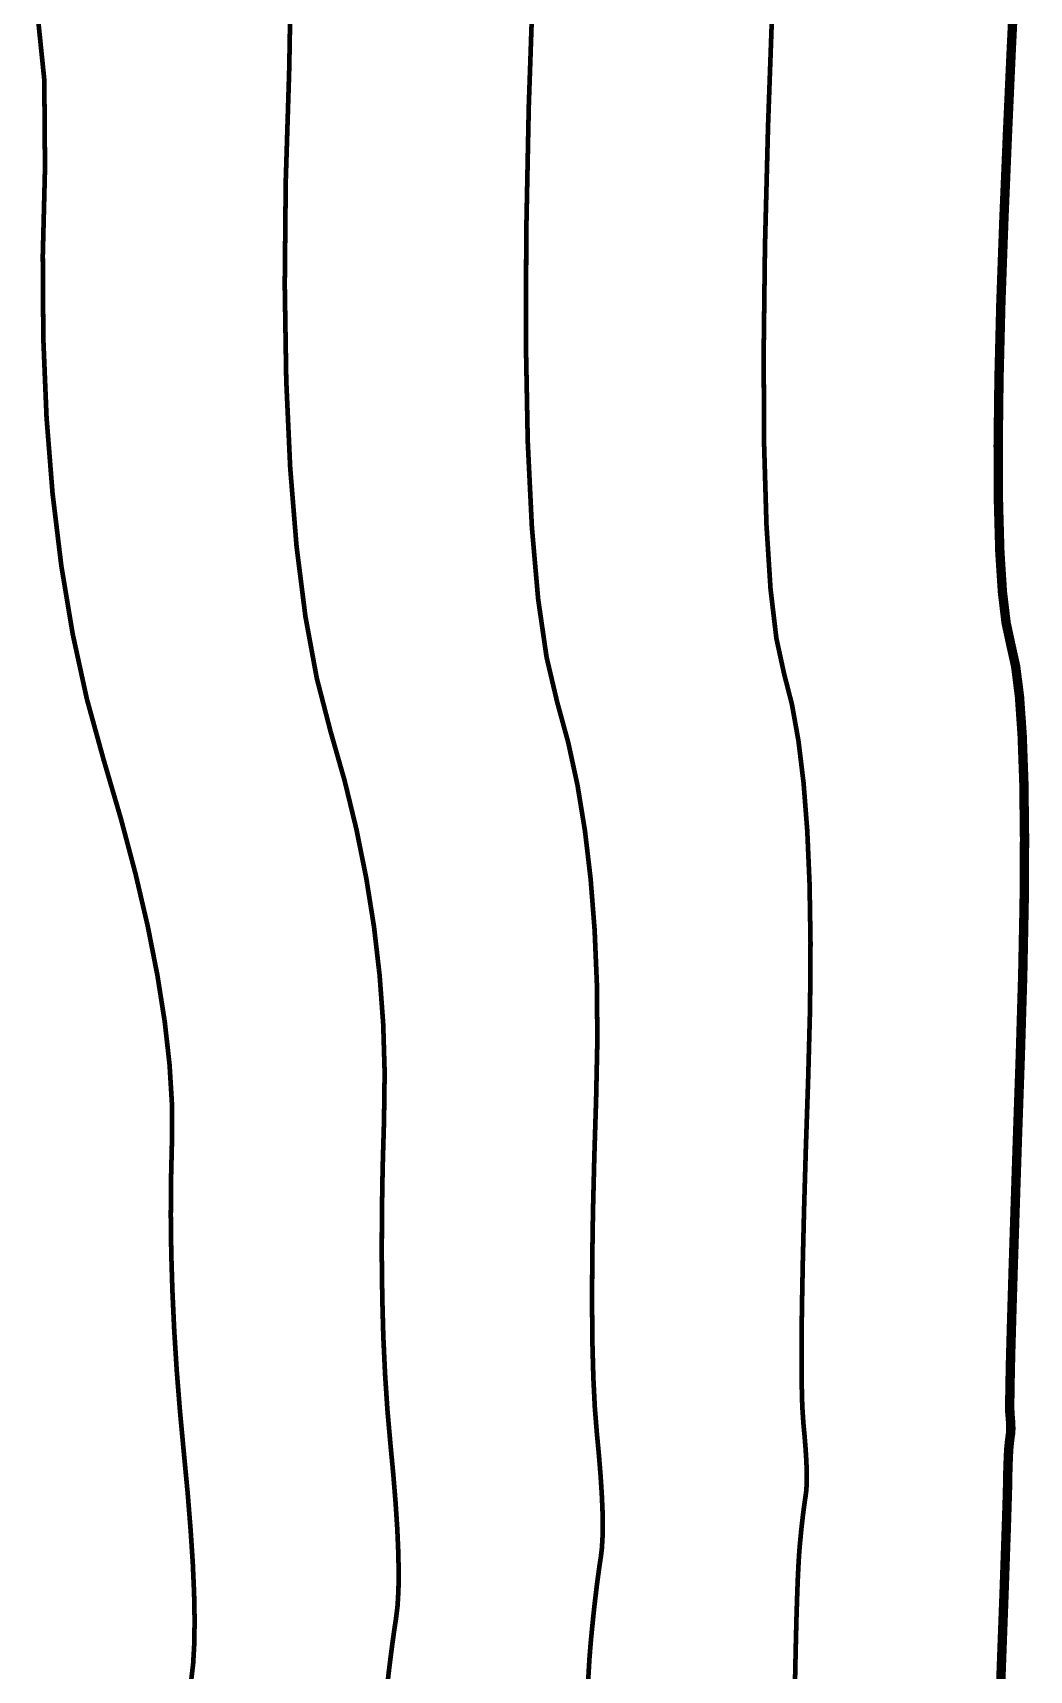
# Model space of a CAD drawing. Extents: x 940 to 1495, y 832 to 1212.
# Drawn here: x 1269.82 to 1285.77, y 887.96 to 914.19 of the extents above; entities that cross this region are included whole.
import ezdxf

# ---------------------------------------------------------------- set-up
doc = ezdxf.new("R2010")
doc.units = 0
doc.header["$LTSCALE"] = 0.5
doc.layers.add('DGX', color=2, linetype='CONTINUOUS')

msp = doc.modelspace()

# ---------------------------------------------------------------- linework, layer by layer
at = {"layer": 'DGX', "linetype": 'Continuous', "const_width": 0.075, "flags": 128}
for points in [[(1275.485, 887.679), (1275.514, 887.931), (1275.543, 888.168), (1275.572, 888.391), (1275.601, 888.598), (1275.63, 888.79), (1275.655, 888.996), (1275.669, 889.243), (1275.673, 889.532), (1275.666, 889.863), (1275.65, 890.235), (1275.623, 890.649), (1275.586, 891.105), (1275.539, 891.602), (1275.492, 892.136), (1275.455, 892.702), (1275.427, 893.3), (1275.41, 893.929), (1275.402, 894.591), (1275.404, 895.284), (1275.416, 896.009), (1275.438, 896.766), (1275.448, 897.539), (1275.425, 898.315), (1275.368, 899.091), (1275.278, 899.87), (1275.154, 900.65), (1274.997, 901.431), (1274.807, 902.215), (1274.583, 902.999), (1274.362, 903.853), (1274.18, 904.842), (1274.038, 905.966), (1273.936, 907.227), (1273.873, 908.622), (1273.849, 910.154), (1273.865, 911.821), (1273.921, 913.624), (1273.952, 915.435)], [(1275.485, 887.679), (1275.514, 887.931), (1275.543, 888.168), (1275.572, 888.391), (1275.601, 888.598), (1275.63, 888.79), (1275.655, 888.996), (1275.669, 889.243), (1275.673, 889.532), (1275.666, 889.863), (1275.65, 890.235), (1275.623, 890.649), (1275.586, 891.105), (1275.539, 891.602), (1275.492, 892.136), (1275.455, 892.702), (1275.427, 893.3), (1275.41, 893.929), (1275.402, 894.591), (1275.404, 895.284), (1275.416, 896.009), (1275.438, 896.766), (1275.448, 897.539), (1275.425, 898.315), (1275.368, 899.091), (1275.278, 899.87), (1275.154, 900.65), (1274.997, 901.431), (1274.807, 902.215), (1274.583, 902.999), (1274.362, 903.853), (1274.18, 904.842), (1274.038, 905.966), (1273.936, 907.227), (1273.873, 908.622), (1273.849, 910.154), (1273.865, 911.821), (1273.921, 913.624), (1273.952, 915.435)], [(1275.485, 887.679), (1275.514, 887.931), (1275.543, 888.168), (1275.572, 888.391), (1275.601, 888.598), (1275.63, 888.79), (1275.655, 888.996), (1275.669, 889.243), (1275.673, 889.532), (1275.666, 889.863), (1275.65, 890.235), (1275.623, 890.649), (1275.586, 891.105), (1275.539, 891.602), (1275.492, 892.136), (1275.455, 892.702), (1275.427, 893.3), (1275.41, 893.929), (1275.402, 894.591), (1275.404, 895.284), (1275.416, 896.009), (1275.438, 896.766), (1275.448, 897.539), (1275.425, 898.315), (1275.368, 899.091), (1275.278, 899.87), (1275.154, 900.65), (1274.997, 901.431), (1274.807, 902.215), (1274.583, 902.999), (1274.362, 903.853), (1274.18, 904.842), (1274.038, 905.966), (1273.936, 907.227), (1273.873, 908.622), (1273.849, 910.154), (1273.865, 911.821), (1273.921, 913.624), (1273.952, 915.435)], [(1275.485, 887.679), (1275.514, 887.931), (1275.543, 888.168), (1275.572, 888.391), (1275.601, 888.598), (1275.63, 888.79), (1275.655, 888.996), (1275.669, 889.243), (1275.673, 889.532), (1275.666, 889.863), (1275.65, 890.235), (1275.623, 890.649), (1275.586, 891.105), (1275.539, 891.602), (1275.492, 892.136), (1275.455, 892.702), (1275.427, 893.3), (1275.41, 893.929), (1275.402, 894.591), (1275.404, 895.284), (1275.416, 896.009), (1275.438, 896.766), (1275.448, 897.539), (1275.425, 898.315), (1275.368, 899.091), (1275.278, 899.87), (1275.154, 900.65), (1274.997, 901.431), (1274.807, 902.215), (1274.583, 902.999), (1274.362, 903.853), (1274.18, 904.842), (1274.038, 905.966), (1273.936, 907.227), (1273.873, 908.622), (1273.849, 910.154), (1273.865, 911.821), (1273.921, 913.624), (1273.952, 915.435)], [(1278.707, 887.818), (1278.726, 888.145), (1278.746, 888.397), (1278.766, 888.607), (1278.786, 888.805), (1278.806, 888.994), (1278.827, 889.171), (1278.847, 889.339), (1278.868, 889.495), (1278.888, 889.642), (1278.909, 889.777), (1278.926, 889.922), (1278.936, 890.097), (1278.939, 890.301), (1278.935, 890.534), (1278.923, 890.796), (1278.904, 891.088), (1278.878, 891.41), (1278.845, 891.76), (1278.813, 892.163), (1278.789, 892.643), (1278.774, 893.197), (1278.768, 893.828), (1278.771, 894.535), (1278.783, 895.317), (1278.804, 896.175), (1278.833, 897.109), (1278.853, 898.059), (1278.845, 898.964), (1278.809, 899.825), (1278.745, 900.641), (1278.654, 901.413), (1278.535, 902.141), (1278.387, 902.824), (1278.212, 903.463), (1278.041, 904.186), (1277.905, 905.123), (1277.805, 906.273), (1277.739, 907.637), (1277.709, 909.215), (1277.715, 911.005), (1277.755, 913.01), (1277.831, 915.227)], [(1278.707, 887.818), (1278.726, 888.145), (1278.746, 888.397), (1278.766, 888.607), (1278.786, 888.805), (1278.806, 888.994), (1278.827, 889.171), (1278.847, 889.339), (1278.868, 889.495), (1278.888, 889.642), (1278.909, 889.777), (1278.926, 889.922), (1278.936, 890.097), (1278.939, 890.301), (1278.935, 890.534), (1278.923, 890.796), (1278.904, 891.088), (1278.878, 891.41), (1278.845, 891.76), (1278.813, 892.163), (1278.789, 892.643), (1278.774, 893.197), (1278.768, 893.828), (1278.771, 894.535), (1278.783, 895.317), (1278.804, 896.175), (1278.833, 897.109), (1278.853, 898.059), (1278.845, 898.964), (1278.809, 899.825), (1278.745, 900.641), (1278.654, 901.413), (1278.535, 902.141), (1278.387, 902.824), (1278.212, 903.463), (1278.041, 904.186), (1277.905, 905.123), (1277.805, 906.273), (1277.739, 907.637), (1277.709, 909.215), (1277.715, 911.005), (1277.755, 913.01), (1277.831, 915.227)], [(1278.707, 887.818), (1278.726, 888.145), (1278.746, 888.397), (1278.766, 888.607), (1278.786, 888.805), (1278.806, 888.994), (1278.827, 889.171), (1278.847, 889.339), (1278.868, 889.495), (1278.888, 889.642), (1278.909, 889.777), (1278.926, 889.922), (1278.936, 890.097), (1278.939, 890.301), (1278.935, 890.534), (1278.923, 890.796), (1278.904, 891.088), (1278.878, 891.41), (1278.845, 891.76), (1278.813, 892.163), (1278.789, 892.643), (1278.774, 893.197), (1278.768, 893.828), (1278.771, 894.535), (1278.783, 895.317), (1278.804, 896.175), (1278.833, 897.109), (1278.853, 898.059), (1278.845, 898.964), (1278.809, 899.825), (1278.745, 900.641), (1278.654, 901.413), (1278.535, 902.141), (1278.387, 902.824), (1278.212, 903.463), (1278.041, 904.186), (1277.905, 905.123), (1277.805, 906.273), (1277.739, 907.637), (1277.709, 909.215), (1277.715, 911.005), (1277.755, 913.01), (1277.831, 915.227)], [(1278.707, 887.818), (1278.726, 888.145), (1278.746, 888.397), (1278.766, 888.607), (1278.786, 888.805), (1278.806, 888.994), (1278.827, 889.171), (1278.847, 889.339), (1278.868, 889.495), (1278.888, 889.642), (1278.909, 889.777), (1278.926, 889.922), (1278.936, 890.097), (1278.939, 890.301), (1278.935, 890.534), (1278.923, 890.796), (1278.904, 891.088), (1278.878, 891.41), (1278.845, 891.76), (1278.813, 892.163), (1278.789, 892.643), (1278.774, 893.197), (1278.768, 893.828), (1278.771, 894.535), (1278.783, 895.317), (1278.804, 896.175), (1278.833, 897.109), (1278.853, 898.059), (1278.845, 898.964), (1278.809, 899.825), (1278.745, 900.641), (1278.654, 901.413), (1278.535, 902.141), (1278.387, 902.824), (1278.212, 903.463), (1278.041, 904.186), (1277.905, 905.123), (1277.805, 906.273), (1277.739, 907.637), (1277.709, 909.215), (1277.715, 911.005), (1277.755, 913.01), (1277.831, 915.227)], [(1278.707, 887.818), (1278.726, 888.145), (1278.746, 888.397), (1278.766, 888.607), (1278.786, 888.805), (1278.806, 888.994), (1278.827, 889.171), (1278.847, 889.339), (1278.868, 889.495), (1278.888, 889.642), (1278.909, 889.777), (1278.926, 889.922), (1278.936, 890.097), (1278.939, 890.301), (1278.935, 890.534), (1278.923, 890.796), (1278.904, 891.088), (1278.878, 891.41), (1278.845, 891.76), (1278.813, 892.163), (1278.789, 892.643), (1278.774, 893.197), (1278.768, 893.828), (1278.771, 894.535), (1278.783, 895.317), (1278.804, 896.175), (1278.833, 897.109), (1278.853, 898.059), (1278.845, 898.964), (1278.809, 899.825), (1278.745, 900.641), (1278.654, 901.413), (1278.535, 902.141), (1278.387, 902.824), (1278.212, 903.463), (1278.041, 904.186), (1277.905, 905.123), (1277.805, 906.273), (1277.739, 907.637), (1277.709, 909.215), (1277.715, 911.005), (1277.755, 913.01), (1277.831, 915.227)], [(1278.707, 887.818), (1278.726, 888.145), (1278.746, 888.397), (1278.766, 888.607), (1278.786, 888.805), (1278.806, 888.994), (1278.827, 889.171), (1278.847, 889.339), (1278.868, 889.495), (1278.888, 889.642), (1278.909, 889.777), (1278.926, 889.922), (1278.936, 890.097), (1278.939, 890.301), (1278.935, 890.534), (1278.923, 890.796), (1278.904, 891.088), (1278.878, 891.41), (1278.845, 891.76), (1278.813, 892.163), (1278.789, 892.643), (1278.774, 893.197), (1278.768, 893.828), (1278.771, 894.535), (1278.783, 895.317), (1278.804, 896.175), (1278.833, 897.109), (1278.853, 898.059), (1278.845, 898.964), (1278.809, 899.825), (1278.745, 900.641), (1278.654, 901.413), (1278.535, 902.141), (1278.387, 902.824), (1278.212, 903.463), (1278.041, 904.186), (1277.905, 905.123), (1277.805, 906.273), (1277.739, 907.637), (1277.709, 909.215), (1277.715, 911.005), (1277.755, 913.01), (1277.831, 915.227)], [(1272.352, 887.803), (1272.383, 888.07), (1272.401, 888.39), (1272.406, 888.764), (1272.398, 889.192), (1272.377, 889.675), (1272.342, 890.211), (1272.295, 890.8), (1272.234, 891.444), (1272.172, 892.109), (1272.12, 892.762), (1272.08, 893.402), (1272.051, 894.03), (1272.032, 894.647), (1272.025, 895.251), (1272.029, 895.843), (1272.043, 896.422), (1272.044, 897.02), (1272.005, 897.665), (1271.927, 898.358), (1271.81, 899.098), (1271.655, 899.886), (1271.46, 900.722), (1271.226, 901.605), (1270.953, 902.536), (1270.682, 903.519), (1270.455, 904.56), (1270.272, 905.659), (1270.132, 906.816), (1270.036, 908.03), (1269.984, 909.302), (1269.976, 910.632), (1270.011, 912.02), (1270, 913.441), (1269.853, 914.872)], [(1272.352, 887.803), (1272.383, 888.07), (1272.401, 888.39), (1272.406, 888.764), (1272.398, 889.192), (1272.377, 889.675), (1272.342, 890.211), (1272.295, 890.8), (1272.234, 891.444), (1272.172, 892.109), (1272.12, 892.762), (1272.08, 893.402), (1272.051, 894.03), (1272.032, 894.647), (1272.025, 895.251), (1272.029, 895.843), (1272.043, 896.422), (1272.044, 897.02), (1272.005, 897.665), (1271.927, 898.358), (1271.81, 899.098), (1271.655, 899.886), (1271.46, 900.722), (1271.226, 901.605), (1270.953, 902.536), (1270.682, 903.519), (1270.455, 904.56), (1270.272, 905.659), (1270.132, 906.816), (1270.036, 908.03), (1269.984, 909.302), (1269.976, 910.632), (1270.011, 912.02), (1270, 913.441), (1269.853, 914.872)], [(1272.352, 887.803), (1272.383, 888.07), (1272.401, 888.39), (1272.406, 888.764), (1272.398, 889.192), (1272.377, 889.675), (1272.342, 890.211), (1272.295, 890.8), (1272.234, 891.444), (1272.172, 892.109), (1272.12, 892.762), (1272.08, 893.402), (1272.051, 894.03), (1272.032, 894.647), (1272.025, 895.251), (1272.029, 895.843), (1272.043, 896.422), (1272.044, 897.02), (1272.005, 897.665), (1271.927, 898.358), (1271.81, 899.098), (1271.655, 899.886), (1271.46, 900.722), (1271.226, 901.605), (1270.953, 902.536), (1270.682, 903.519), (1270.455, 904.56), (1270.272, 905.659), (1270.132, 906.816), (1270.036, 908.03), (1269.984, 909.302), (1269.976, 910.632), (1270.011, 912.02), (1270, 913.441), (1269.853, 914.872)], [(1272.352, 887.803), (1272.383, 888.07), (1272.401, 888.39), (1272.406, 888.764), (1272.398, 889.192), (1272.377, 889.675), (1272.342, 890.211), (1272.295, 890.8), (1272.234, 891.444), (1272.172, 892.109), (1272.12, 892.762), (1272.08, 893.402), (1272.051, 894.03), (1272.032, 894.647), (1272.025, 895.251), (1272.029, 895.843), (1272.043, 896.422), (1272.044, 897.02), (1272.005, 897.665), (1271.927, 898.358), (1271.81, 899.098), (1271.655, 899.886), (1271.46, 900.722), (1271.226, 901.605), (1270.953, 902.536), (1270.682, 903.519), (1270.455, 904.56), (1270.272, 905.659), (1270.132, 906.816), (1270.036, 908.03), (1269.984, 909.302), (1269.976, 910.632), (1270.011, 912.02), (1270, 913.441), (1269.853, 914.872)], [(1272.352, 887.803), (1272.383, 888.07), (1272.401, 888.39), (1272.406, 888.764), (1272.398, 889.192), (1272.377, 889.675), (1272.342, 890.211), (1272.295, 890.8), (1272.234, 891.444), (1272.172, 892.109), (1272.12, 892.762), (1272.08, 893.402), (1272.051, 894.03), (1272.032, 894.647), (1272.025, 895.251), (1272.029, 895.843), (1272.043, 896.422), (1272.044, 897.02), (1272.005, 897.665), (1271.927, 898.358), (1271.81, 899.098), (1271.655, 899.886), (1271.46, 900.722), (1271.226, 901.605), (1270.953, 902.536), (1270.682, 903.519), (1270.455, 904.56), (1270.272, 905.659), (1270.132, 906.816), (1270.036, 908.03), (1269.984, 909.302), (1269.976, 910.632), (1270.011, 912.02), (1270, 913.441), (1269.853, 914.872)], [(1272.352, 887.803), (1272.383, 888.07), (1272.401, 888.39), (1272.406, 888.764), (1272.398, 889.192), (1272.377, 889.675), (1272.342, 890.211), (1272.295, 890.8), (1272.234, 891.444), (1272.172, 892.109), (1272.12, 892.762), (1272.08, 893.402), (1272.051, 894.03), (1272.032, 894.647), (1272.025, 895.251), (1272.029, 895.843), (1272.043, 896.422), (1272.044, 897.02), (1272.005, 897.665), (1271.927, 898.358), (1271.81, 899.098), (1271.655, 899.886), (1271.46, 900.722), (1271.226, 901.605), (1270.953, 902.536), (1270.682, 903.519), (1270.455, 904.56), (1270.272, 905.659), (1270.132, 906.816), (1270.036, 908.03), (1269.984, 909.302), (1269.976, 910.632), (1270.011, 912.02), (1270, 913.441), (1269.853, 914.872)], [(1282.013, 887.569), (1282.022, 888.02), (1282.031, 888.428), (1282.04, 888.793), (1282.05, 889.113), (1282.06, 889.39), (1282.071, 889.624), (1282.082, 889.814), (1282.093, 889.961), (1282.105, 890.083), (1282.116, 890.199), (1282.128, 890.308), (1282.14, 890.412), (1282.152, 890.509), (1282.164, 890.6), (1282.176, 890.685), (1282.188, 890.764), (1282.198, 890.849), (1282.204, 890.95), (1282.205, 891.069), (1282.203, 891.204), (1282.196, 891.357), (1282.185, 891.527), (1282.17, 891.714), (1282.151, 891.918), (1282.133, 892.191), (1282.123, 892.583), (1282.121, 893.095), (1282.127, 893.727), (1282.141, 894.479), (1282.162, 895.35), (1282.191, 896.341), (1282.228, 897.452), (1282.258, 898.578), (1282.265, 899.613), (1282.25, 900.558), (1282.213, 901.413), (1282.154, 902.177), (1282.072, 902.851), (1281.968, 903.434), (1281.842, 903.926), (1281.719, 904.49), (1281.625, 905.284), (1281.56, 906.31), (1281.523, 907.567), (1281.515, 909.055), (1281.536, 910.774), (1281.586, 912.725), (1281.664, 914.907)], [(1282.013, 887.569), (1282.022, 888.02), (1282.031, 888.428), (1282.04, 888.793), (1282.05, 889.113), (1282.06, 889.39), (1282.071, 889.624), (1282.082, 889.814), (1282.093, 889.961), (1282.105, 890.083), (1282.116, 890.199), (1282.128, 890.308), (1282.14, 890.412), (1282.152, 890.509), (1282.164, 890.6), (1282.176, 890.685), (1282.188, 890.764), (1282.198, 890.849), (1282.204, 890.95), (1282.205, 891.069), (1282.203, 891.204), (1282.196, 891.357), (1282.185, 891.527), (1282.17, 891.714), (1282.151, 891.918), (1282.133, 892.191), (1282.123, 892.583), (1282.121, 893.095), (1282.127, 893.727), (1282.141, 894.479), (1282.162, 895.35), (1282.191, 896.341), (1282.228, 897.452), (1282.258, 898.578), (1282.265, 899.613), (1282.25, 900.558), (1282.213, 901.413), (1282.154, 902.177), (1282.072, 902.851), (1281.968, 903.434), (1281.842, 903.926), (1281.719, 904.49), (1281.625, 905.284), (1281.56, 906.31), (1281.523, 907.567), (1281.515, 909.055), (1281.536, 910.774), (1281.586, 912.725), (1281.664, 914.907)], [(1282.013, 887.569), (1282.022, 888.02), (1282.031, 888.428), (1282.04, 888.793), (1282.05, 889.113), (1282.06, 889.39), (1282.071, 889.624), (1282.082, 889.814), (1282.093, 889.961), (1282.105, 890.083), (1282.116, 890.199), (1282.128, 890.308), (1282.14, 890.412), (1282.152, 890.509), (1282.164, 890.6), (1282.176, 890.685), (1282.188, 890.764), (1282.198, 890.849), (1282.204, 890.95), (1282.205, 891.069), (1282.203, 891.204), (1282.196, 891.357), (1282.185, 891.527), (1282.17, 891.714), (1282.151, 891.918), (1282.133, 892.191), (1282.123, 892.583), (1282.121, 893.095), (1282.127, 893.727), (1282.141, 894.479), (1282.162, 895.35), (1282.191, 896.341), (1282.228, 897.452), (1282.258, 898.578), (1282.265, 899.613), (1282.25, 900.558), (1282.213, 901.413), (1282.154, 902.177), (1282.072, 902.851), (1281.968, 903.434), (1281.842, 903.926), (1281.719, 904.49), (1281.625, 905.284), (1281.56, 906.31), (1281.523, 907.567), (1281.515, 909.055), (1281.536, 910.774), (1281.586, 912.725), (1281.664, 914.907)], [(1282.013, 887.569), (1282.022, 888.02), (1282.031, 888.428), (1282.04, 888.793), (1282.05, 889.113), (1282.06, 889.39), (1282.071, 889.624), (1282.082, 889.814), (1282.093, 889.961), (1282.105, 890.083), (1282.116, 890.199), (1282.128, 890.308), (1282.14, 890.412), (1282.152, 890.509), (1282.164, 890.6), (1282.176, 890.685), (1282.188, 890.764), (1282.198, 890.849), (1282.204, 890.95), (1282.205, 891.069), (1282.203, 891.204), (1282.196, 891.357), (1282.185, 891.527), (1282.17, 891.714), (1282.151, 891.918), (1282.133, 892.191), (1282.123, 892.583), (1282.121, 893.095), (1282.127, 893.727), (1282.141, 894.479), (1282.162, 895.35), (1282.191, 896.341), (1282.228, 897.452), (1282.258, 898.578), (1282.265, 899.613), (1282.25, 900.558), (1282.213, 901.413), (1282.154, 902.177), (1282.072, 902.851), (1281.968, 903.434), (1281.842, 903.926), (1281.719, 904.49), (1281.625, 905.284), (1281.56, 906.31), (1281.523, 907.567), (1281.515, 909.055), (1281.536, 910.774), (1281.586, 912.725), (1281.664, 914.907)], [(1282.013, 887.569), (1282.022, 888.02), (1282.031, 888.428), (1282.04, 888.793), (1282.05, 889.113), (1282.06, 889.39), (1282.071, 889.624), (1282.082, 889.814), (1282.093, 889.961), (1282.105, 890.083), (1282.116, 890.199), (1282.128, 890.308), (1282.14, 890.412), (1282.152, 890.509), (1282.164, 890.6), (1282.176, 890.685), (1282.188, 890.764), (1282.198, 890.849), (1282.204, 890.95), (1282.205, 891.069), (1282.203, 891.204), (1282.196, 891.357), (1282.185, 891.527), (1282.17, 891.714), (1282.151, 891.918), (1282.133, 892.191), (1282.123, 892.583), (1282.121, 893.095), (1282.127, 893.727), (1282.141, 894.479), (1282.162, 895.35), (1282.191, 896.341), (1282.228, 897.452), (1282.258, 898.578), (1282.265, 899.613), (1282.25, 900.558), (1282.213, 901.413), (1282.154, 902.177), (1282.072, 902.851), (1281.968, 903.434), (1281.842, 903.926), (1281.719, 904.49), (1281.625, 905.284), (1281.56, 906.31), (1281.523, 907.567), (1281.515, 909.055), (1281.536, 910.774), (1281.586, 912.725), (1281.664, 914.907)], [(1282.013, 887.569), (1282.022, 888.02), (1282.031, 888.428), (1282.04, 888.793), (1282.05, 889.113), (1282.06, 889.39), (1282.071, 889.624), (1282.082, 889.814), (1282.093, 889.961), (1282.105, 890.083), (1282.116, 890.199), (1282.128, 890.308), (1282.14, 890.412), (1282.152, 890.509), (1282.164, 890.6), (1282.176, 890.685), (1282.188, 890.764), (1282.198, 890.849), (1282.204, 890.95), (1282.205, 891.069), (1282.203, 891.204), (1282.196, 891.357), (1282.185, 891.527), (1282.17, 891.714), (1282.151, 891.918), (1282.133, 892.191), (1282.123, 892.583), (1282.121, 893.095), (1282.127, 893.727), (1282.141, 894.479), (1282.162, 895.35), (1282.191, 896.341), (1282.228, 897.452), (1282.258, 898.578), (1282.265, 899.613), (1282.25, 900.558), (1282.213, 901.413), (1282.154, 902.177), (1282.072, 902.851), (1281.968, 903.434), (1281.842, 903.926), (1281.719, 904.49), (1281.625, 905.284), (1281.56, 906.31), (1281.523, 907.567), (1281.515, 909.055), (1281.536, 910.774), (1281.586, 912.725), (1281.664, 914.907)]]:
    msp.add_lwpolyline(points, dxfattribs=at)
at = {"layer": 'DGX', "linetype": 'Continuous', "const_width": 0.075}
msp.add_lwpolyline([(1275.485, 887.679), (1275.514, 887.931), (1275.543, 888.168), (1275.572, 888.391), (1275.601, 888.598), (1275.63, 888.79), (1275.655, 888.996), (1275.669, 889.243), (1275.673, 889.532), (1275.666, 889.863), (1275.65, 890.235), (1275.623, 890.649), (1275.586, 891.105), (1275.539, 891.602), (1275.492, 892.136), (1275.455, 892.702), (1275.427, 893.3), (1275.41, 893.929), (1275.402, 894.591), (1275.404, 895.284), (1275.416, 896.009), (1275.438, 896.766), (1275.448, 897.539), (1275.425, 898.315), (1275.368, 899.091), (1275.278, 899.87), (1275.154, 900.65), (1274.997, 901.431), (1274.807, 902.215), (1274.583, 902.999), (1274.362, 903.853), (1274.18, 904.842), (1274.038, 905.966), (1273.936, 907.227), (1273.873, 908.622), (1273.849, 910.154), (1273.865, 911.821), (1273.921, 913.624), (1273.952, 915.435)], dxfattribs=at)
msp.add_lwpolyline([(1275.485, 887.679), (1275.514, 887.931), (1275.543, 888.168), (1275.572, 888.391), (1275.601, 888.598), (1275.63, 888.79), (1275.655, 888.996), (1275.669, 889.243), (1275.673, 889.532), (1275.666, 889.863), (1275.65, 890.235), (1275.623, 890.649), (1275.586, 891.105), (1275.539, 891.602), (1275.492, 892.136), (1275.455, 892.702), (1275.427, 893.3), (1275.41, 893.929), (1275.402, 894.591), (1275.404, 895.284), (1275.416, 896.009), (1275.438, 896.766), (1275.448, 897.539), (1275.425, 898.315), (1275.368, 899.091), (1275.278, 899.87), (1275.154, 900.65), (1274.997, 901.431), (1274.807, 902.215), (1274.583, 902.999), (1274.362, 903.853), (1274.18, 904.842), (1274.038, 905.966), (1273.936, 907.227), (1273.873, 908.622), (1273.849, 910.154), (1273.865, 911.821), (1273.921, 913.624), (1273.952, 915.435)], dxfattribs=at)
at = {"layer": 'DGX', "color": 3, "linetype": 'Continuous', "const_width": 0.15, "flags": 128}
msp.add_lwpolyline([(1285.299, 887.462), (1285.333, 888.387), (1285.362, 889.167), (1285.384, 889.804), (1285.401, 890.297), (1285.412, 890.646), (1285.418, 890.851), (1285.42, 890.978), (1285.422, 891.093), (1285.425, 891.196), (1285.428, 891.286), (1285.431, 891.364), (1285.434, 891.43), (1285.437, 891.484), (1285.44, 891.525), (1285.443, 891.559), (1285.447, 891.592), (1285.45, 891.623), (1285.453, 891.652), (1285.457, 891.679), (1285.46, 891.705), (1285.463, 891.729), (1285.467, 891.751), (1285.47, 891.775), (1285.471, 891.803), (1285.472, 891.837), (1285.471, 891.875), (1285.469, 891.918), (1285.466, 891.966), (1285.462, 892.019), (1285.456, 892.076), (1285.454, 892.218), (1285.458, 892.523), (1285.468, 892.993), (1285.486, 893.626), (1285.51, 894.423), (1285.541, 895.383), (1285.578, 896.508), (1285.623, 897.796), (1285.662, 899.098), (1285.685, 900.263), (1285.691, 901.292), (1285.68, 902.184), (1285.653, 902.94), (1285.61, 903.56), (1285.549, 904.043), (1285.472, 904.39), (1285.396, 904.741), (1285.337, 905.235), (1285.296, 905.873), (1285.274, 906.656), (1285.269, 907.582), (1285.282, 908.652), (1285.312, 909.866), (1285.361, 911.224), (1285.419, 912.606), (1285.477, 913.892), (1285.535, 915.082)], dxfattribs=at)
msp.add_lwpolyline([(1285.299, 887.462), (1285.333, 888.387), (1285.362, 889.167), (1285.384, 889.804), (1285.401, 890.297), (1285.412, 890.646), (1285.418, 890.851), (1285.42, 890.978), (1285.422, 891.093), (1285.425, 891.196), (1285.428, 891.286), (1285.431, 891.364), (1285.434, 891.43), (1285.437, 891.484), (1285.44, 891.525), (1285.443, 891.559), (1285.447, 891.592), (1285.45, 891.623), (1285.453, 891.652), (1285.457, 891.679), (1285.46, 891.705), (1285.463, 891.729), (1285.467, 891.751), (1285.47, 891.775), (1285.471, 891.803), (1285.472, 891.837), (1285.471, 891.875), (1285.469, 891.918), (1285.466, 891.966), (1285.462, 892.019), (1285.456, 892.076), (1285.454, 892.218), (1285.458, 892.523), (1285.468, 892.993), (1285.486, 893.626), (1285.51, 894.423), (1285.541, 895.383), (1285.578, 896.508), (1285.623, 897.796), (1285.662, 899.098), (1285.685, 900.263), (1285.691, 901.292), (1285.68, 902.184), (1285.653, 902.94), (1285.61, 903.56), (1285.549, 904.043), (1285.472, 904.39), (1285.396, 904.741), (1285.337, 905.235), (1285.296, 905.873), (1285.274, 906.656), (1285.269, 907.582), (1285.282, 908.652), (1285.312, 909.866), (1285.361, 911.224), (1285.419, 912.606), (1285.477, 913.892), (1285.535, 915.082)], dxfattribs=at)
msp.add_lwpolyline([(1285.299, 887.462), (1285.333, 888.387), (1285.362, 889.167), (1285.384, 889.804), (1285.401, 890.297), (1285.412, 890.646), (1285.418, 890.851), (1285.42, 890.978), (1285.422, 891.093), (1285.425, 891.196), (1285.428, 891.286), (1285.431, 891.364), (1285.434, 891.43), (1285.437, 891.484), (1285.44, 891.525), (1285.443, 891.559), (1285.447, 891.592), (1285.45, 891.623), (1285.453, 891.652), (1285.457, 891.679), (1285.46, 891.705), (1285.463, 891.729), (1285.467, 891.751), (1285.47, 891.775), (1285.471, 891.803), (1285.472, 891.837), (1285.471, 891.875), (1285.469, 891.918), (1285.466, 891.966), (1285.462, 892.019), (1285.456, 892.076), (1285.454, 892.218), (1285.458, 892.523), (1285.468, 892.993), (1285.486, 893.626), (1285.51, 894.423), (1285.541, 895.383), (1285.578, 896.508), (1285.623, 897.796), (1285.662, 899.098), (1285.685, 900.263), (1285.691, 901.292), (1285.68, 902.184), (1285.653, 902.94), (1285.61, 903.56), (1285.549, 904.043), (1285.472, 904.39), (1285.396, 904.741), (1285.337, 905.235), (1285.296, 905.873), (1285.274, 906.656), (1285.269, 907.582), (1285.282, 908.652), (1285.312, 909.866), (1285.361, 911.224), (1285.419, 912.606), (1285.477, 913.892), (1285.535, 915.082)], dxfattribs=at)
msp.add_lwpolyline([(1285.299, 887.462), (1285.333, 888.387), (1285.362, 889.167), (1285.384, 889.804), (1285.401, 890.297), (1285.412, 890.646), (1285.418, 890.851), (1285.42, 890.978), (1285.422, 891.093), (1285.425, 891.196), (1285.428, 891.286), (1285.431, 891.364), (1285.434, 891.43), (1285.437, 891.484), (1285.44, 891.525), (1285.443, 891.559), (1285.447, 891.592), (1285.45, 891.623), (1285.453, 891.652), (1285.457, 891.679), (1285.46, 891.705), (1285.463, 891.729), (1285.467, 891.751), (1285.47, 891.775), (1285.471, 891.803), (1285.472, 891.837), (1285.471, 891.875), (1285.469, 891.918), (1285.466, 891.966), (1285.462, 892.019), (1285.456, 892.076), (1285.454, 892.218), (1285.458, 892.523), (1285.468, 892.993), (1285.486, 893.626), (1285.51, 894.423), (1285.541, 895.383), (1285.578, 896.508), (1285.623, 897.796), (1285.662, 899.098), (1285.685, 900.263), (1285.691, 901.292), (1285.68, 902.184), (1285.653, 902.94), (1285.61, 903.56), (1285.549, 904.043), (1285.472, 904.39), (1285.396, 904.741), (1285.337, 905.235), (1285.296, 905.873), (1285.274, 906.656), (1285.269, 907.582), (1285.282, 908.652), (1285.312, 909.866), (1285.361, 911.224), (1285.419, 912.606), (1285.477, 913.892), (1285.535, 915.082)], dxfattribs=at)
msp.add_lwpolyline([(1285.299, 887.462), (1285.333, 888.387), (1285.362, 889.167), (1285.384, 889.804), (1285.401, 890.297), (1285.412, 890.646), (1285.418, 890.851), (1285.42, 890.978), (1285.422, 891.093), (1285.425, 891.196), (1285.428, 891.286), (1285.431, 891.364), (1285.434, 891.43), (1285.437, 891.484), (1285.44, 891.525), (1285.443, 891.559), (1285.447, 891.592), (1285.45, 891.623), (1285.453, 891.652), (1285.457, 891.679), (1285.46, 891.705), (1285.463, 891.729), (1285.467, 891.751), (1285.47, 891.775), (1285.471, 891.803), (1285.472, 891.837), (1285.471, 891.875), (1285.469, 891.918), (1285.466, 891.966), (1285.462, 892.019), (1285.456, 892.076), (1285.454, 892.218), (1285.458, 892.523), (1285.468, 892.993), (1285.486, 893.626), (1285.51, 894.423), (1285.541, 895.383), (1285.578, 896.508), (1285.623, 897.796), (1285.662, 899.098), (1285.685, 900.263), (1285.691, 901.292), (1285.68, 902.184), (1285.653, 902.94), (1285.61, 903.56), (1285.549, 904.043), (1285.472, 904.39), (1285.396, 904.741), (1285.337, 905.235), (1285.296, 905.873), (1285.274, 906.656), (1285.269, 907.582), (1285.282, 908.652), (1285.312, 909.866), (1285.361, 911.224), (1285.419, 912.606), (1285.477, 913.892), (1285.535, 915.082)], dxfattribs=at)
msp.add_lwpolyline([(1285.299, 887.462), (1285.333, 888.387), (1285.362, 889.167), (1285.384, 889.804), (1285.401, 890.297), (1285.412, 890.646), (1285.418, 890.851), (1285.42, 890.978), (1285.422, 891.093), (1285.425, 891.196), (1285.428, 891.286), (1285.431, 891.364), (1285.434, 891.43), (1285.437, 891.484), (1285.44, 891.525), (1285.443, 891.559), (1285.447, 891.592), (1285.45, 891.623), (1285.453, 891.652), (1285.457, 891.679), (1285.46, 891.705), (1285.463, 891.729), (1285.467, 891.751), (1285.47, 891.775), (1285.471, 891.803), (1285.472, 891.837), (1285.471, 891.875), (1285.469, 891.918), (1285.466, 891.966), (1285.462, 892.019), (1285.456, 892.076), (1285.454, 892.218), (1285.458, 892.523), (1285.468, 892.993), (1285.486, 893.626), (1285.51, 894.423), (1285.541, 895.383), (1285.578, 896.508), (1285.623, 897.796), (1285.662, 899.098), (1285.685, 900.263), (1285.691, 901.292), (1285.68, 902.184), (1285.653, 902.94), (1285.61, 903.56), (1285.549, 904.043), (1285.472, 904.39), (1285.396, 904.741), (1285.337, 905.235), (1285.296, 905.873), (1285.274, 906.656), (1285.269, 907.582), (1285.282, 908.652), (1285.312, 909.866), (1285.361, 911.224), (1285.419, 912.606), (1285.477, 913.892), (1285.535, 915.082)], dxfattribs=at)

doc.saveas('drawing.dxf')
